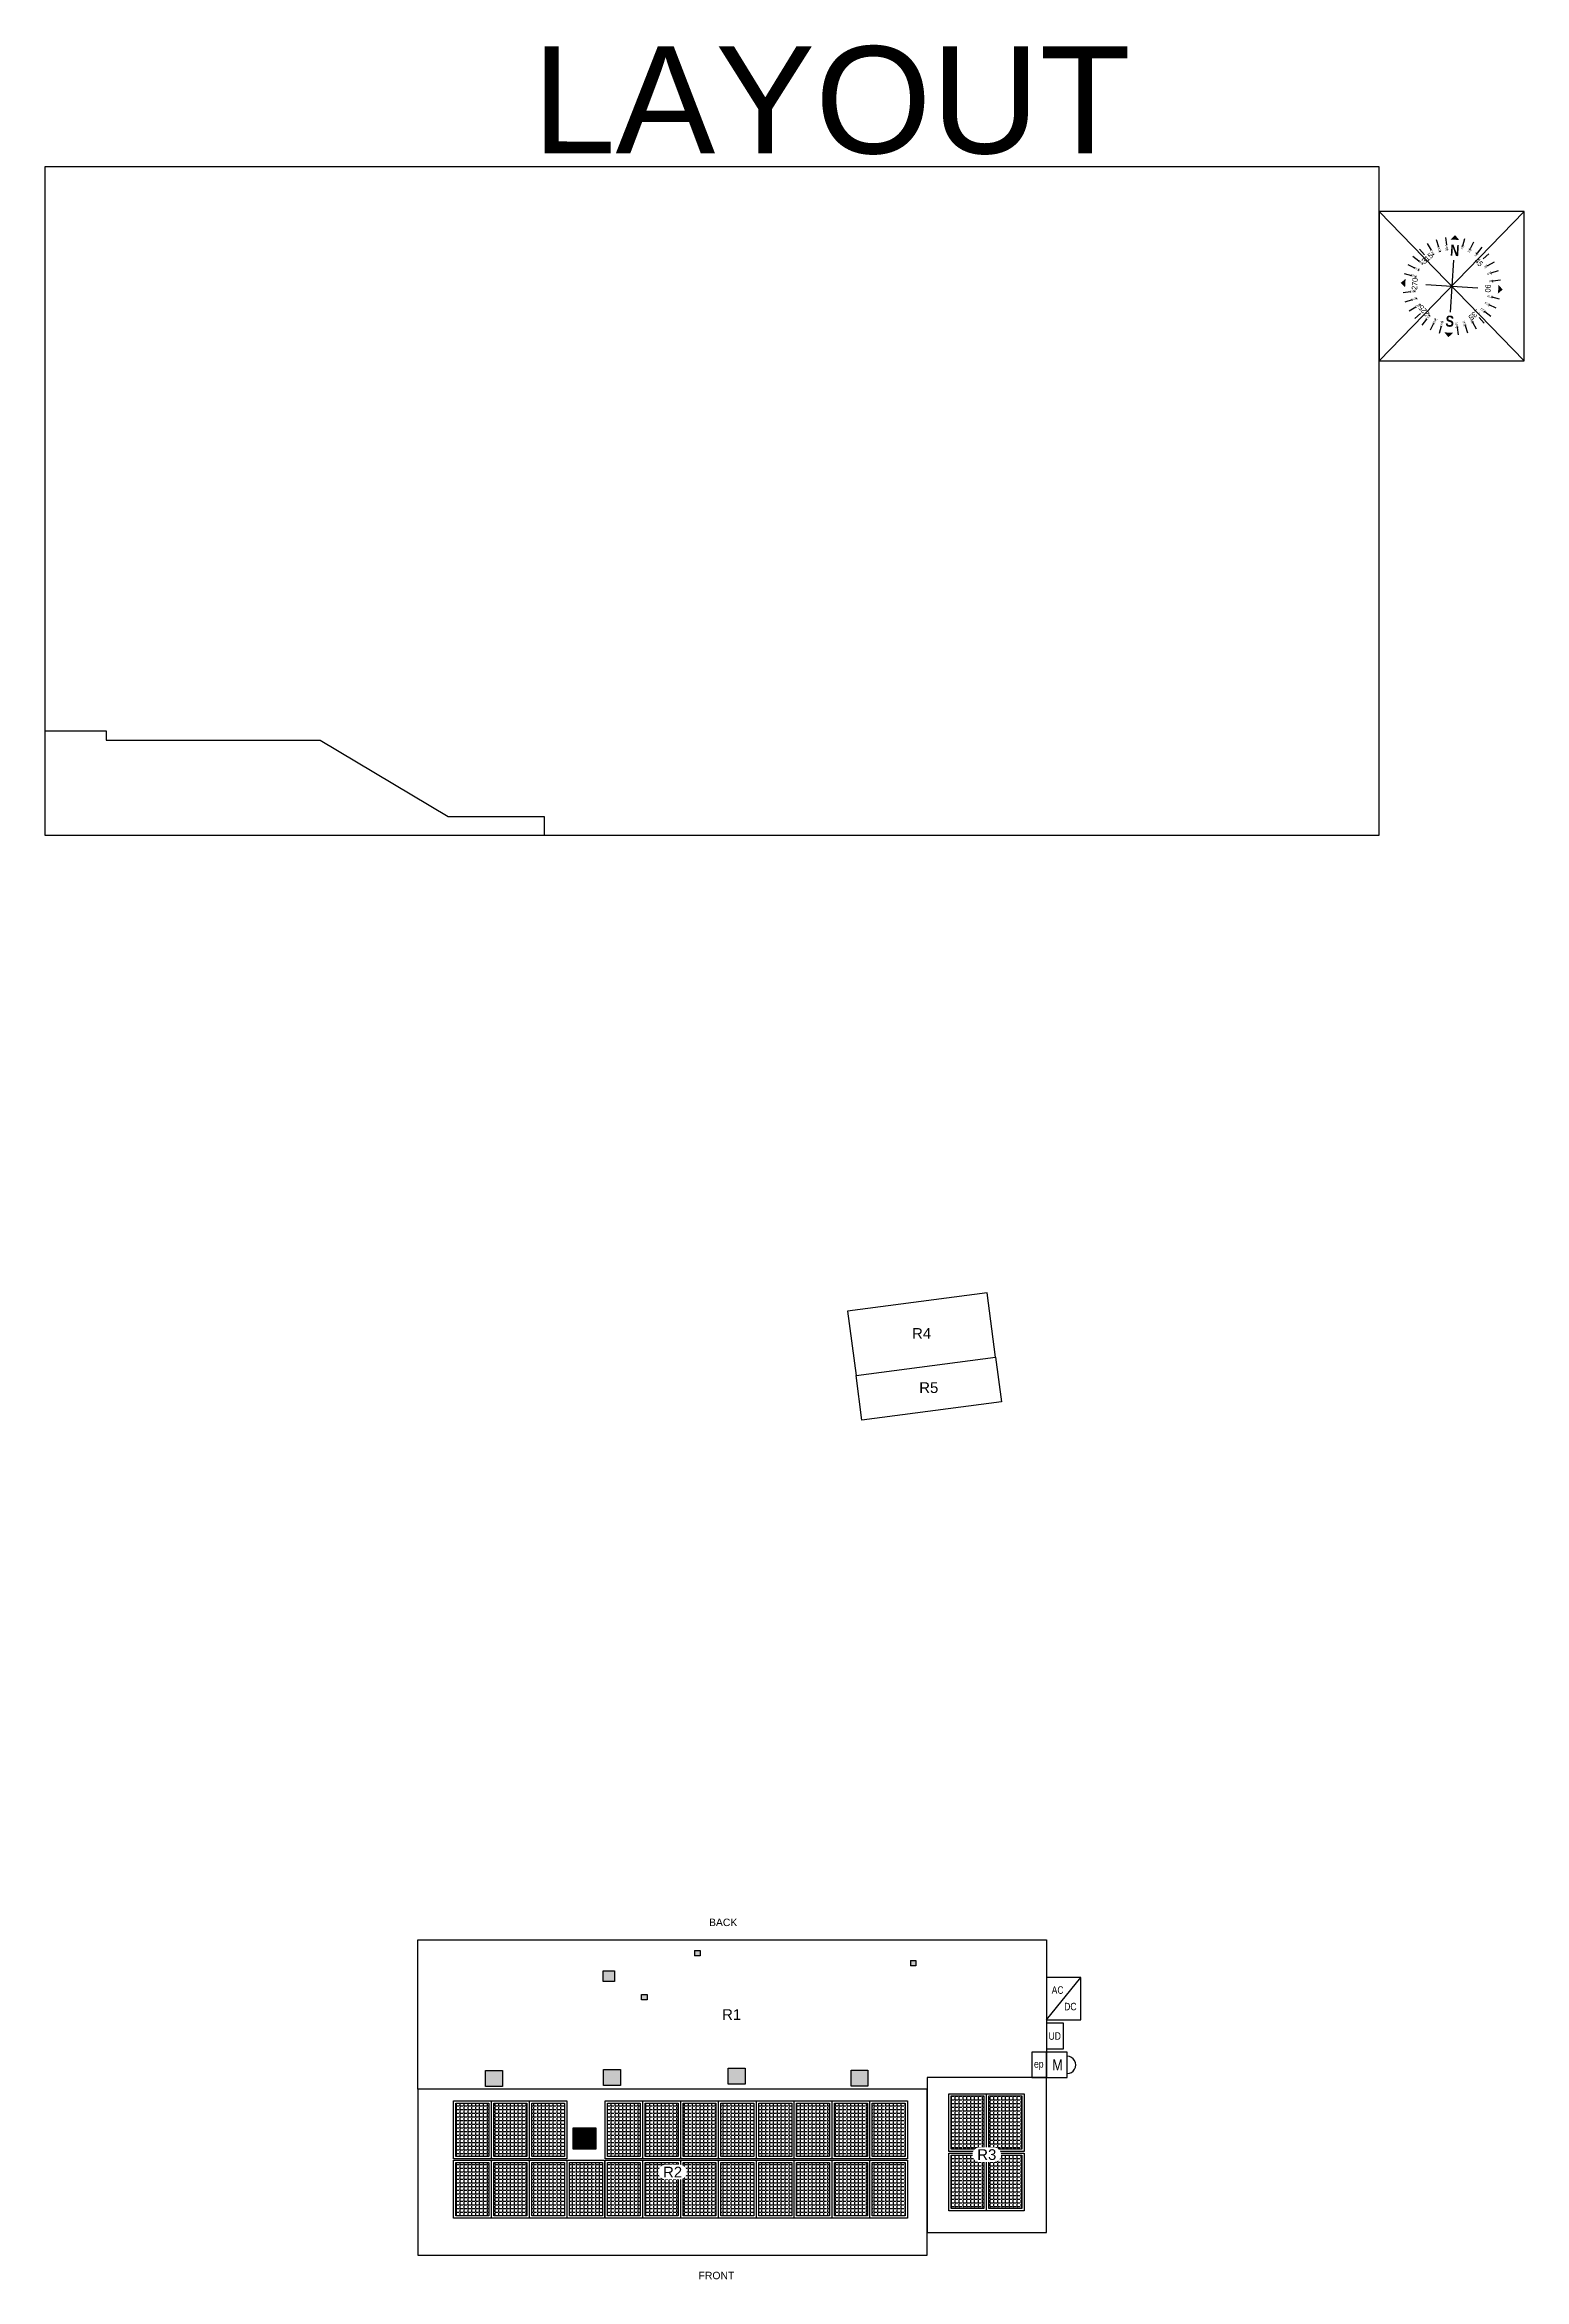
# Model space of a CAD drawing. Header units: feet. Extents: x -13431 to 10280, y 13032 to 29871.
# Drawn here: x 5102 to 6681, y 13032 to 15415 of the extents above; entities that cross this region are included whole.
import ezdxf
from ezdxf.enums import TextEntityAlignment as Align

# ---------------------------------------------------------------- set-up
doc = ezdxf.new("R2010")
doc.units = ezdxf.units.FT
doc.header["$MEASUREMENT"] = 0
doc.set_wipeout_variables(frame=1)
for name, color, linetype in [('E - MODULE', 7, 'Continuous'), ('MODULE FRAME', 9, 'Continuous'), ('MODULE HATCH', 7, 'Continuous'), ('N - ROOF NUMBERS', 7, 'Continuous'), ('NORTH ARROW', 7, 'Continuous'), ('R - ROOF LINES', 7, 'Continuous'), ('Z - ROOF', 3, 'Continuous'), ('Z - TITLEBLOCK TXT', 7, 'Continuous')]:
    doc.layers.add(name, color=color, linetype=linetype)
doc.layers.add('LOCKED (NO PRINT)', color=7, linetype='Continuous', plot=False)
doc.styles.add('PAPER SPACE TXT', font='technic_.ttf', dxfattribs={"height": 0.125})
doc.styles.get("Standard").update_dxf_attribs({"font": 'calibri.ttf'})
doc.styles.add('TITLE BBLOCK TEXT', font='ARIALUNI.TTF')

# ---------------------------------------------------------------- blocks, each defined once
blk = doc.blocks.new('*U73')
at = {"layer": 'NORTH ARROW'}
h = blk.add_hatch(color=256, dxfattribs=at)
h.dxf.hatch_style = 1
h.paths.add_polyline_path([(0, 0.405), (-0.035, 0.368, -0.023421), (0, 0.369)])
h.paths.add_polyline_path([(0, 0.405), (0, 0.369, -0.023421), (0.035, 0.368)])
h = blk.add_hatch(color=256, dxfattribs=at)
h.dxf.hatch_style = 1
h.paths.add_polyline_path([(-0.405, 0), (-0.368, 0.035, 0.023421), (-0.369, 0)])
h.paths.add_polyline_path([(-0.405, 0), (-0.369, 0, 0.023421), (-0.368, -0.035)])
h = blk.add_hatch(color=256, dxfattribs=at)
h.dxf.hatch_style = 1
h.paths.add_polyline_path([(0.405, 0), (0.368, 0.035, -0.023421), (0.369, 0)])
h.paths.add_polyline_path([(0.405, 0), (0.369, 0, -0.023421), (0.368, -0.035)])
h = blk.add_hatch(color=256, dxfattribs=at)
h.dxf.hatch_style = 1
h.paths.add_polyline_path([(0, -0.405), (-0.035, -0.368, 0.023421), (0, -0.369)])
h.paths.add_polyline_path([(0, -0.405), (0, -0.369, 0.023421), (0.035, -0.368)])
at = {"layer": 'NORTH ARROW', "color": 8, "flags": 128}
for points in [[(-0.149, 0.36), (-0.126, 0.304)], [(-0.076, 0.382), (-0.064, 0.323)], [(0.076, 0.382), (0.064, 0.323)], [(0.149, 0.36), (0.126, 0.304)], [(-0.324, 0.216), (-0.274, 0.183)], [(-0.216, 0.324), (-0.183, 0.274)], [(0.216, 0.324), (0.183, 0.274)], [(0.274, 0.183), (0.324, 0.216)], [(-0.382, 0.076), (-0.323, 0.064)], [(-0.36, 0.149), (-0.304, 0.126)], [(0.304, 0.126), (0.36, 0.149)], [(0.323, 0.064), (0.382, 0.076)], [(-0.382, -0.076), (-0.323, -0.064)], [(-0.36, -0.149), (-0.304, -0.126)], [(0.304, -0.126), (0.36, -0.149)], [(0.323, -0.064), (0.382, -0.076)], [(-0.324, -0.216), (-0.274, -0.183)], [(-0.183, -0.274), (-0.216, -0.324)], [(-0.126, -0.304), (-0.149, -0.36)], [(-0.064, -0.323), (-0.076, -0.382)], [(0.064, -0.323), (0.076, -0.382)], [(0.126, -0.304), (0.149, -0.36)], [(0.183, -0.274), (0.216, -0.324)], [(0.274, -0.183), (0.324, -0.216)]]:
    blk.add_lwpolyline(points, dxfattribs=at)
at = {"layer": 'NORTH ARROW', "color": 1, "flags": 128}
for points in [[(-0.275, 0.275), (-0.233, 0.233)], [(0, 0.207), (0, -0.207)], [(0.233, 0.233), (0.275, 0.275)], [(-0.207, 0), (0.207, 0)], [(-0.275, -0.275), (-0.233, -0.233)], [(0.233, -0.233), (0.275, -0.275)]]:
    blk.add_lwpolyline(points, dxfattribs=at)
at = {"layer": 'Defpoints', "color": 1, "char_height": 0.01641}
for s, width, insert, attachment_point, rotation in [('\\A1;{\\W0.8;303\\H0.7x;\\S3/4;}', 0.03438, (-0.232, 0.171), 3, 326.25), ('\\A1;{\\W0.8;326\\H0.7x;\\S1/4;}', 0.05943, (-0.147, 0.245), 3, 303.75), ('\\A1;{\\W0.8;337\\H0.7x;\\S1/2;}', 0.05943, (-0.098, 0.271), 3, 292.5), ('\\A1;{\\W0.8;348\\H0.7x;\\S3/4;}', 0.02966, (-0.043, 0.284), 3, 281.25), ('\\A1;{\\W0.8;11\\H0.7x;\\S1/4;}', 0.02966, (0.046, 0.298), 1, 78.75), ('\\A1;{\\W0.8;22\\H0.7x;\\S1/2;}', 0.05943, (0.101, 0.279), 1, 67.5), ('\\A1;{\\W0.8;33\\H0.7x;\\S3/4;}', 0.05943, (0.154, 0.254), 1, 56.25), ('\\A1;{\\W0.8;56\\H0.7x;\\S1/4;}', 0.03438, (0.239, 0.176), 1, 33.75), ('\\A1;{\\W0.8;281\\H0.7x;\\S1/4;}', 0.03438, (-0.283, 0.07), 3, 348.75), ('\\A1;{\\W0.8;292\\H0.7x;\\S1/2;}', 0.03438, (-0.261, 0.123), 3, 337.5), ('\\A1;{\\W0.8;67\\H0.7x;\\S1/2;}', 0.03438, (0.27, 0.126), 1, 22.5), ('\\A1;{\\W0.8;78\\H0.7x;\\S3/4;}', 0.03438, (0.288, 0.071), 1, 11.25), ('\\A1;{\\W0.8;258\\H0.7x;\\S3/4;}', 0.03438, (-0.287, -0.043), 3, 11.25), ('\\A1;{\\W0.8;247\\H0.7x;\\S1/2;}', 0.03438, (-0.273, -0.099), 3, 22.5), ('\\A1;{\\W0.8;236\\H0.7x;\\S1/4;}', 0.03438, (-0.246, -0.148), 3, 33.75), ('\\A1;{\\W0.8;123\\H0.7x;\\S3/4;}', 0.03438, (0.246, -0.148), 1, 326.25), ('\\A1;{\\W0.8;112\\H0.7x;\\S1/2;}', 0.03438, (0.273, -0.099), 1, 337.5), ('\\A1;{\\W0.8;101\\H0.7x;\\S1/4;}', 0.03438, (0.287, -0.043), 1, 348.75), ('\\A1;{\\W0.8;213\\H0.7x;\\S3/4;}', 0.03438, (-0.171, -0.231), 3, 56.25), ('\\A1;{\\W0.8;202\\H0.7x;\\S1/2;}', 0.03438, (-0.122, -0.26), 3, 67.5), ('\\A1;{\\W0.8;191\\H0.7x;\\S1/4;}', 0.03438, (-0.069, -0.279), 3, 78.75), ('\\A1;{\\W0.8;168\\H0.7x;\\S3/4;}', 0.03438, (0.069, -0.279), 1, 281.25), ('\\A1;{\\W0.8;157\\H0.7x;\\S1/2;}', 0.03438, (0.122, -0.26), 1, 292.5), ('\\A1;{\\W0.8;146\\H0.7x;\\S1/2;}', 0.03438, (0.171, -0.231), 1, 303.75)]:
    blk.add_mtext_dynamic_manual_height_columns(s, width=width, gutter_width=1, heights=[0], dxfattribs=dict(at, insert=insert, attachment_point=attachment_point, rotation=rotation))
at = {"layer": 'NORTH ARROW', "char_height": 0.04376, "attachment_point": 1}
for s, insert, rotation in [('{\\fTechnicLite|b0|i0|c2|p2;315}', (-0.258, 0.189), 45), ('{\\fTechnicLite|b0|i0|c2|p2;45}', (0.195, 0.242), 315), ('{\\fTechnicLite|b0|i0|c2|p2;270}', (-0.316, -0.049), 90), ('{\\fTechnicLite|b0|i0|c2|p2;90}', (0.309, 0.033), 270), ('{\\fTechnicLite|b0|i0|c2|p2;225}', (-0.189, -0.258), 135), ('{\\fTechnicLite|b0|i0|c2|p2;135}', (0.242, -0.195), 225)]:
    blk.add_mtext_dynamic_manual_height_columns(s, width=0.05, gutter_width=1, heights=[0], dxfattribs=dict(at, insert=insert, rotation=rotation))
at = {"layer": 'NORTH ARROW', "char_height": 0.08753, "attachment_point": 1}
for s, insert in [('{\\fTechnicBold|b0|i0|c2|p2;N}', (-0.031, 0.328)), ('{\\fTechnicBold|b0|i0|c2|p2;S}', (-0.031, -0.234))]:
    blk.add_mtext_dynamic_manual_height_columns(s, width=0.05, gutter_width=1, heights=[0], dxfattribs=dict(at, insert=insert))
blk = doc.blocks.new('*U263')
at = {"color": 1, "flags": 128}
blk.add_lwpolyline([(0, 61.8), (36.6, 61.8), (36.6, 106.7), (0, 106.7), (0, 61.8), (36.6, 106.7)], dxfattribs=at)
at = {"color": 1}
for points in [[(18.3, 30.9), (18.3, 58.1), (0, 58.1), (0, 30.9)], [(0, 0), (0, 27.2), (-15.5, 27.2), (-15.5, 0)]]:
    blk.add_lwpolyline(points, close=True, dxfattribs=at)
at = {"color": 1, "flags": 128}
blk.add_lwpolyline([(22.2, 22.8), (22.2, 27.2), (0, 27.2), (0, 0), (22.2, 0), (22.2, 4.4, 1.000086), (22.2, 22.8), (22.2, 22.8), (22.2, 27.2), (0, 27.2), (0, 0), (22.2, 0), (22.2, 22.8)], format="xyb", dxfattribs=at)
at = {"color": 1, "style": 'PAPER SPACE TXT'}
for s, height, rotation, p in [('AC', 7.99, 359.9988, (12, 93.4)), ('DC', 7.99, 359.9988, (25.6, 75.8)), ('UD', 7.99, 0.0054, (8.9, 44.4)), ('ep', 7.99, 0.0069, (-8.1, 14.6)), ('M', 11.9, 0.0054, (11.9, 13.6))]:
    blk.add_text(s, height=height, rotation=rotation, dxfattribs=at).set_placement(p, align=Align.MIDDLE_CENTER)
blk = doc.blocks.new('ROOF3_ID')
at = {"color": 3}
blk.add_wipeout([(-7.3, -7.4), (-5.7, -7.4), (-4.2, -7.4), (-2.6, -7.4), (-1, -7.4), (0.6, -7.4), (2.1, -7.4), (3.7, -7.4), (5.3, -7.4), (6.9, -7.4), (8.4, -7.3), (9.9, -7), (11.4, -6.3), (12.6, -5.3), (13.7, -4.2), (14.5, -2.8), (15, -1.3), (15.2, 0.2), (15, 1.8), (14.6, 3.3), (13.9, 4.7), (12.9, 5.9), (11.7, 6.9), (10.4, 7.7), (8.9, 8.2), (7.3, 8.3), (5.7, 8.3), (4.2, 8.3), (2.6, 8.3), (1, 8.3), (-0.6, 8.3), (-2.1, 8.3), (-3.7, 8.3), (-5.3, 8.3), (-6.9, 8.3), (-8.4, 8.2), (-9.9, 7.9), (-11.4, 7.2), (-12.6, 6.2), (-13.7, 5.1), (-14.5, 3.7), (-15, 2.2), (-15.2, 0.7), (-15, -0.9), (-14.6, -2.4), (-13.9, -3.8), (-12.9, -5), (-11.7, -6), (-10.4, -6.8), (-8.9, -7.3)], dxfattribs=at)
at = {"layer": 'Z - TITLEBLOCK TXT', "color": 7, "style": 'TITLE BBLOCK TEXT'}
blk.add_text('R3', height=11.4, rotation=359.9886, dxfattribs=at).set_placement((0, 0.5), align=Align.MIDDLE_CENTER)
blk = doc.blocks.new('ROOF1_ID')
at = {"color": 3}
blk.add_wipeout([(-7.5, -8.1), (-5.9, -8.1), (-4.4, -8.1), (-2.8, -8.1), (-1.2, -8.1), (0.3, -8.1), (1.9, -8.1), (3.5, -8.1), (5.1, -8.1), (6.6, -8.1), (8.2, -8), (9.7, -7.6), (11.1, -7), (12.4, -6), (13.4, -4.9), (14.2, -3.5), (14.7, -2), (14.9, -0.5), (14.8, 1.1), (14.4, 2.6), (13.7, 4), (12.7, 5.2), (11.5, 6.3), (10.1, 7), (8.6, 7.5), (7.1, 7.6), (5.5, 7.6), (3.9, 7.6), (2.4, 7.6), (0.8, 7.6), (-0.8, 7.6), (-2.4, 7.6), (-3.9, 7.6), (-5.5, 7.6), (-7.1, 7.6), (-8.6, 7.5), (-10.2, 7.2), (-11.6, 6.5), (-12.8, 5.6), (-13.9, 4.4), (-14.7, 3), (-15.2, 1.5), (-15.4, 0), (-15.3, -1.6), (-14.8, -3.1), (-14.1, -4.5), (-13.2, -5.7), (-12, -6.7), (-10.6, -7.5), (-9.1, -7.9)], dxfattribs=at)
at = {"layer": 'Z - TITLEBLOCK TXT', "color": 7, "style": 'TITLE BBLOCK TEXT'}
blk.add_text('R1', height=11.4, rotation=359.9886, dxfattribs=at).set_placement((-0.2, -0.2), align=Align.MIDDLE_CENTER)
blk = doc.blocks.new('ROOF5_ID')
at = {"color": 3}
blk.add_wipeout([(-7.3, -6.7), (-5.7, -6.7), (-4.2, -6.7), (-2.6, -6.7), (-1, -6.7), (0.6, -6.7), (2.1, -6.7), (3.7, -6.7), (5.3, -6.7), (6.9, -6.7), (8.4, -6.6), (9.9, -6.3), (11.4, -5.6), (12.6, -4.6), (13.7, -3.5), (14.5, -2.1), (15, -0.6), (15.2, 0.9), (15, 2.5), (14.6, 4), (13.9, 5.4), (12.9, 6.6), (11.7, 7.6), (10.4, 8.4), (8.9, 8.9), (7.3, 9), (5.7, 9), (4.2, 9), (2.6, 9), (1, 9), (-0.6, 9), (-2.1, 9), (-3.7, 9), (-5.3, 9), (-6.9, 9), (-8.4, 8.9), (-9.9, 8.5), (-11.4, 7.9), (-12.6, 6.9), (-13.7, 5.8), (-14.5, 4.4), (-15, 2.9), (-15.2, 1.4), (-15, -0.2), (-14.6, -1.7), (-13.9, -3.1), (-12.9, -4.3), (-11.7, -5.3), (-10.4, -6.1), (-8.9, -6.6)], dxfattribs=at)
at = {"layer": 'Z - TITLEBLOCK TXT', "color": 7, "style": 'TITLE BBLOCK TEXT'}
blk.add_text('R5', height=11.4, rotation=359.9886, dxfattribs=at).set_placement((0, 1.1), align=Align.MIDDLE_CENTER)
blk = doc.blocks.new('ROOF4_ID')
at = {"color": 3}
blk.add_wipeout([(-7.3, -7.1), (-5.7, -7.1), (-4.2, -7.1), (-2.6, -7.1), (-1, -7.1), (0.6, -7.1), (2.1, -7.1), (3.7, -7.1), (5.3, -7.1), (6.9, -7.1), (8.4, -7), (9.9, -6.6), (11.4, -5.9), (12.6, -5), (13.7, -3.8), (14.5, -2.5), (15, -1), (15.2, 0.6), (15, 2.1), (14.6, 3.6), (13.9, 5), (12.9, 6.3), (11.7, 7.3), (10.4, 8), (8.9, 8.5), (7.3, 8.7), (5.7, 8.7), (4.2, 8.7), (2.6, 8.7), (1, 8.7), (-0.6, 8.7), (-2.1, 8.7), (-3.7, 8.7), (-5.3, 8.7), (-6.9, 8.7), (-8.4, 8.6), (-9.9, 8.2), (-11.4, 7.5), (-12.6, 6.6), (-13.7, 5.4), (-14.5, 4.1), (-15, 2.6), (-15.2, 1), (-15, -0.6), (-14.6, -2.1), (-13.9, -3.5), (-12.9, -4.7), (-11.7, -5.7), (-10.4, -6.5), (-8.9, -6.9)], dxfattribs=at)
at = {"layer": 'Z - TITLEBLOCK TXT', "color": 7, "style": 'TITLE BBLOCK TEXT'}
blk.add_text('R4', height=11.4, rotation=359.9886, dxfattribs=at).set_placement((0, 0.8), align=Align.MIDDLE_CENTER)
blk = doc.blocks.new('ROOF2_ID')
at = {"color": 3}
blk.add_wipeout([(-7.3, -7.8), (-5.7, -7.8), (-4.2, -7.8), (-2.6, -7.8), (-1, -7.8), (0.6, -7.8), (2.1, -7.8), (3.7, -7.8), (5.3, -7.8), (6.9, -7.8), (8.4, -7.7), (9.9, -7.3), (11.4, -6.6), (12.6, -5.7), (13.7, -4.5), (14.5, -3.2), (15, -1.7), (15.2, -0.1), (15, 1.5), (14.6, 3), (13.9, 4.4), (12.9, 5.6), (11.7, 6.6), (10.4, 7.4), (8.9, 7.8), (7.3, 8), (5.7, 8), (4.2, 8), (2.6, 8), (1, 8), (-0.6, 8), (-2.1, 8), (-3.7, 8), (-5.3, 8), (-6.9, 8), (-8.4, 7.9), (-9.9, 7.5), (-11.4, 6.8), (-12.6, 5.9), (-13.7, 4.7), (-14.5, 3.4), (-15, 1.9), (-15.2, 0.3), (-15, -1.2), (-14.6, -2.7), (-13.9, -4.1), (-12.9, -5.4), (-11.7, -6.4), (-10.4, -7.1), (-8.9, -7.6)], dxfattribs=at)
at = {"layer": 'Z - TITLEBLOCK TXT', "style": 'TITLE BBLOCK TEXT'}
blk.add_text('R2', height=11.4, rotation=359.9886, dxfattribs=at).set_placement((0, 0.1), align=Align.MIDDLE_CENTER)
blk = doc.blocks.new('genesis_module')
at = {"layer": 'MODULE HATCH'}
h = blk.add_hatch(dxfattribs=at)
h.set_pattern_fill('ANGLE', color=9, scale=15)
h.set_pattern_definition([(0, (1.7324, 8.3642), (0, 4.125), [3, -1.125]), (90, (1.7324, 8.3642), (-4.125, 3e-16), [3, -1.125])])
h.paths.add_polyline_path([(-17.5, 30), (-17.5, -29.9), (17.6, -29.9), (17.6, 30)])
at = {"color": 4}
blk.add_lwpolyline([(-20, 32.5), (20, 32.5), (20, -32.5), (-20, -32.5)], close=True, dxfattribs=at)
at = {"layer": 'MODULE FRAME', "color": 7, "linetype": 'Continuous', "flags": 128}
blk.add_lwpolyline([(20, -32.5), (-20, -32.5), (-20, 32.5), (20, 32.5)], close=True, dxfattribs=at)
at = {"layer": 'MODULE FRAME', "color": 8, "linetype": 'Continuous', "flags": 128}
blk.add_lwpolyline([(17.6, -29.9), (-17.5, -29.9), (-17.5, 30), (17.6, 30)], close=True, dxfattribs=at)
blk = doc.blocks.new('Roof2')
at = {"layer": 'E - MODULE', "color": 3, "extrusion": (-1.17961e-16, -0.316146, 0.948711)}
for p in [(5558.6, 12604, -3903.4), (5599, 12604, -3903.4), (5639.4, 12604, -3903.4), (5720.1, 12604, -3903.4), (5760.5, 12604, -3903.4), (5800.8, 12604, -3903.4), (5841.2, 12604, -3903.4), (5881.6, 12604, -3903.4), (5921.9, 12604, -3903.4), (5962.3, 12604, -3903.4), (6002.7, 12604, -3903.4), (5558.6, 12537.2, -3903.4), (5599, 12537.2, -3903.4), (5639.4, 12537.2, -3903.4), (5679.7, 12537.2, -3903.4), (5720.1, 12537.2, -3903.4), (5760.5, 12537.2, -3903.4), (5800.8, 12537.2, -3903.4), (5841.2, 12537.2, -3903.4), (5881.6, 12537.2, -3903.4), (5921.9, 12537.2, -3903.4), (5962.3, 12537.2, -3903.4), (6002.7, 12537.2, -3903.4)]:
    blk.add_blockref('genesis_module', p, dxfattribs=at)
blk = doc.blocks.new('Roof3')
at = {"layer": 'E - MODULE', "color": 3, "extrusion": (-1.17961e-16, -0.316146, 0.948711)}
for p in [(6086.7, 12609.5, -3911.1), (6127.1, 12609.5, -3911.1), (6086.7, 12542.8, -3911.1), (6127.1, 12542.8, -3911.1)]:
    blk.add_blockref('genesis_module', p, dxfattribs=at)

msp = doc.modelspace()

# ---------------------------------------------------------------- hatches: boundary and pattern name
h = msp.add_hatch(color=3)
h.dxf.hatch_style = 1
h.paths.add_polyline_path([(5690.13, 13193.53), (5690.13, 13170.76), (5666.13, 13170.76), (5666.13, 13193.53)])

# ---------------------------------------------------------------- linework, layer by layer
at = {"layer": 'LOCKED (NO PRINT)'}
for p, q in [((6680.73, 15077.79), (6525.96, 15237.34)), ((6525.96, 15077.79), (6680.73, 15237.34))]:
    msp.add_line(p, q, dxfattribs=at)
at = {"layer": 'LOCKED (NO PRINT)', "color": 7}
msp.add_lwpolyline([(6525.96, 15284.97), (5102.35, 15284.97), (5102.35, 14572.11), (6525.96, 14572.11)], close=True, dxfattribs=at)
at = {"layer": 'LOCKED (NO PRINT)'}
msp.add_lwpolyline([(6680.73, 15237.34), (6525.96, 15237.34), (6525.96, 15077.79), (6680.73, 15077.79)], close=True, dxfattribs=at)
at = {"layer": 'LOCKED (NO PRINT)', "color": 7}
msp.add_lwpolyline([(5102.35, 14683.33), (5168.06, 14683.33), (5168.06, 14673.33), (5396.11, 14673.33), (5532.65, 14592.13), (5635.17, 14592.13), (5635.17, 14572.11)], dxfattribs=at)
at = {"layer": 'R - ROOF LINES', "color": 3}
for p, q in [((6107.64, 14084.06, 169.43), (5958.92, 14064.48, 169.43)), ((6116.66, 14015.49, 204.02), (6107.64, 14084.06, 169.43)), ((5958.92, 14064.48, 169.43), (5967.95, 13995.91, 204.02)), ((6116.66, 14015.49, 204.02), (6122.93, 13967.9, 180.02)), ((5974.21, 13948.32, 180.02), (5967.95, 13995.91, 204.02)), ((5500.58, 13394.26, 242.87), (6170.88, 13394.26, 242.87)), ((5500.58, 13235.03, 295.95), (5500.58, 13394.26, 242.87)), ((6170.88, 13394.26, 242.87), (6170.88, 13247.18, 291.9)), ((5795.64, 13382.64, 246.74), (5801.64, 13382.64, 246.74)), ((5795.64, 13382.64, 246.74), (5795.64, 13376.95, 248.64)), ((5801.64, 13376.95, 248.64), (5795.64, 13376.95, 248.64)), ((5801.64, 13382.64, 246.74), (5801.64, 13376.95, 248.64)), ((6025.78, 13372.01, 250.29), (6025.78, 13366.32, 252.18)), ((6025.78, 13372.01, 250.29), (6031.78, 13372.01, 250.29)), ((6031.78, 13372.01, 250.29), (6031.78, 13366.32, 252.18)), ((5698.24, 13349.86, 257.67), (5698.24, 13361.24, 253.88)), ((5698.24, 13361.24, 253.88), (5710.24, 13361.24, 253.88)), ((5710.24, 13349.86, 257.67), (5698.24, 13349.86, 257.67)), ((5710.24, 13361.24, 253.88), (5710.24, 13349.86, 257.67)), ((6031.78, 13366.32, 252.18), (6025.78, 13366.32, 252.18)), ((5738.97, 13335.95, 262.31), (5744.97, 13335.95, 262.31)), ((5738.97, 13330.25, 264.21), (5738.97, 13335.95, 262.31)), ((5744.97, 13330.25, 264.21), (5738.97, 13330.25, 264.21)), ((5744.97, 13335.95, 262.31), (5744.97, 13330.25, 264.21)), ((5572.74, 13254.75, 289.37), (5590.74, 13254.75, 289.37)), ((5572.74, 13237.68, 295.06), (5572.74, 13254.75, 289.37)), ((5590.74, 13254.75, 289.37), (5590.74, 13237.68, 295.06)), ((5698.46, 13238.84, 294.68), (5698.46, 13255.92, 288.98)), ((5698.46, 13255.92, 288.98), (5716.46, 13255.92, 288.98)), ((5716.46, 13255.92, 288.98), (5716.46, 13238.84, 294.68)), ((5831.44, 13257.23, 288.55), (5849.44, 13257.23, 288.55)), ((5831.44, 13240.15, 294.24), (5831.44, 13257.23, 288.55)), ((5849.44, 13257.23, 288.55), (5849.44, 13240.15, 294.24)), ((5962.51, 13255.07, 289.27), (5980.51, 13255.07, 289.27)), ((5962.51, 13238, 294.96), (5962.51, 13255.07, 289.27)), ((5980.51, 13255.07, 289.27), (5980.51, 13238, 294.96)), ((6043.75, 13235.03, 295.95), (5500.58, 13235.03, 295.95)), ((5500.58, 13235.03, 295.95), (5500.58, 13057.73, 236.85)), ((5590.74, 13237.68, 295.06), (5572.74, 13237.68, 295.06)), ((5716.46, 13238.84, 294.68), (5698.46, 13238.84, 294.68)), ((5849.44, 13240.15, 294.24), (5831.44, 13240.15, 294.24)), ((5980.51, 13238, 294.96), (5962.51, 13238, 294.96)), ((6043.75, 13247.18, 291.9), (6043.75, 13235.03, 287.85)), ((6170.88, 13247.18, 291.9), (6043.75, 13247.18, 291.9)), ((6043.75, 13247.18, 291.9), (6043.75, 13235.03, 295.95)), ((6043.75, 13057.73, 236.85), (6043.75, 13235.03, 295.95)), ((6043.75, 13235.03, 287.85), (6043.75, 13082.03, 236.85)), ((6170.88, 13082.03, 236.85), (6170.88, 13247.18, 291.9)), ((5666.13, 13170.76, 274.52), (5666.13, 13193.53, 282.11)), ((5666.13, 13193.53, 282.11), (5690.13, 13193.53, 282.11)), ((5690.13, 13193.53, 282.11), (5690.13, 13170.76, 274.52)), ((5690.13, 13170.76, 274.52), (5666.13, 13170.76, 274.52)), ((6043.75, 13082.03, 236.85), (6170.88, 13082.03, 236.85)), ((5500.58, 13057.73, 236.85), (6043.75, 13057.73, 236.85))]:
    msp.add_line(p, q, dxfattribs=at)

# ---------------------------------------------------------------- block references
at = {"color": 3}
msp.add_blockref('*U263', (6170.88, 13247.18, 291.9), dxfattribs=at)
at = {"layer": 'E - MODULE', "color": 3}
for name in ['Roof3', 'Roof2']:
    msp.add_blockref(name, (0, 0), dxfattribs=at)
at = {"layer": 'N - ROOF NUMBERS', "color": 3}
for name, p in [('ROOF4_ID', (6037.79, 14039.99, 956.97)), ('ROOF5_ID', (6045.44, 13981.91, 956.97)), ('ROOF1_ID', (5835.33, 13314.67, 956.97))]:
    msp.add_blockref(name, p, dxfattribs=at)
at = {"layer": 'Z - ROOF', "xscale": 134.5681912831446, "yscale": 134.5681912831446, "zscale": 134.5681912831446, "rotation": 356.2000000000002}
msp.add_blockref('*U73', (6603.34, 15157.56), dxfattribs=at)

# ---------------------------------------------------------------- texts
at = {"layer": 'LOCKED (NO PRINT)', "color": 7, "style": 'TITLE BBLOCK TEXT'}
msp.add_text('LAYOUT', height=114.235, rotation=359.98856, dxfattribs=at).set_placement((5622.56, 15299.21))
at = {"layer": 'Z - TITLEBLOCK TXT', "color": 7, "style": 'TITLE BBLOCK TEXT'}
for s, p in [('BACK', (5811.02, 13408.81)), ('FRONT', (5799.88, 13032.25))]:
    msp.add_text(s, height=7.925, rotation=359.98856, dxfattribs=at).set_placement(p)

# ---------------------------------------------------------------- next in the draw order: hatches: boundary and pattern name
h = msp.add_hatch(color=3)
h.dxf.hatch_style = 1
h.paths.add_polyline_path([(6025.78, 13372.01), (6025.78, 13366.32), (6031.78, 13366.32), (6031.78, 13372.01)])
h.paths.add_polyline_path([(5980.51, 13238), (5962.51, 13238), (5962.51, 13255.07), (5980.51, 13255.07)])
h.paths.add_polyline_path([(5849.44, 13240.15), (5831.44, 13240.15), (5831.44, 13257.23), (5849.44, 13257.23)])
h.paths.add_polyline_path([(5716.46, 13255.92), (5716.46, 13238.84), (5698.46, 13238.84), (5698.46, 13255.92)])
h.paths.add_polyline_path([(5710.24, 13361.24), (5710.24, 13349.86), (5698.24, 13349.86), (5698.24, 13361.24)])
h.paths.add_polyline_path([(5590.74, 13254.75), (5590.74, 13237.68), (5572.74, 13237.68), (5572.74, 13254.75)])
h.paths.add_polyline_path([(5744.97, 13335.95), (5744.97, 13330.25), (5738.97, 13330.25), (5738.97, 13335.95)])
h.paths.add_polyline_path([(5795.64, 13382.64), (5801.64, 13382.64), (5801.64, 13376.95), (5795.64, 13376.95)])

# ---------------------------------------------------------------- next in the draw order: linework, layer by layer
at = {"layer": 'R - ROOF LINES', "color": 3}
for p, q in [((5967.95, 13995.91, 204.02), (6116.66, 14015.49, 204.02)), ((6122.93, 13967.9, 180.02), (5974.21, 13948.32, 180.02))]:
    msp.add_line(p, q, dxfattribs=at)

# ---------------------------------------------------------------- next in the draw order: block references
at = {"layer": 'N - ROOF NUMBERS', "color": 3}
for name, p in [('ROOF2_ID', (5772.16, 13146.38, 956.97)), ('ROOF3_ID', (6107.32, 13164.61, 956.97))]:
    msp.add_blockref(name, p, dxfattribs=at)

doc.saveas('drawing.dxf')
